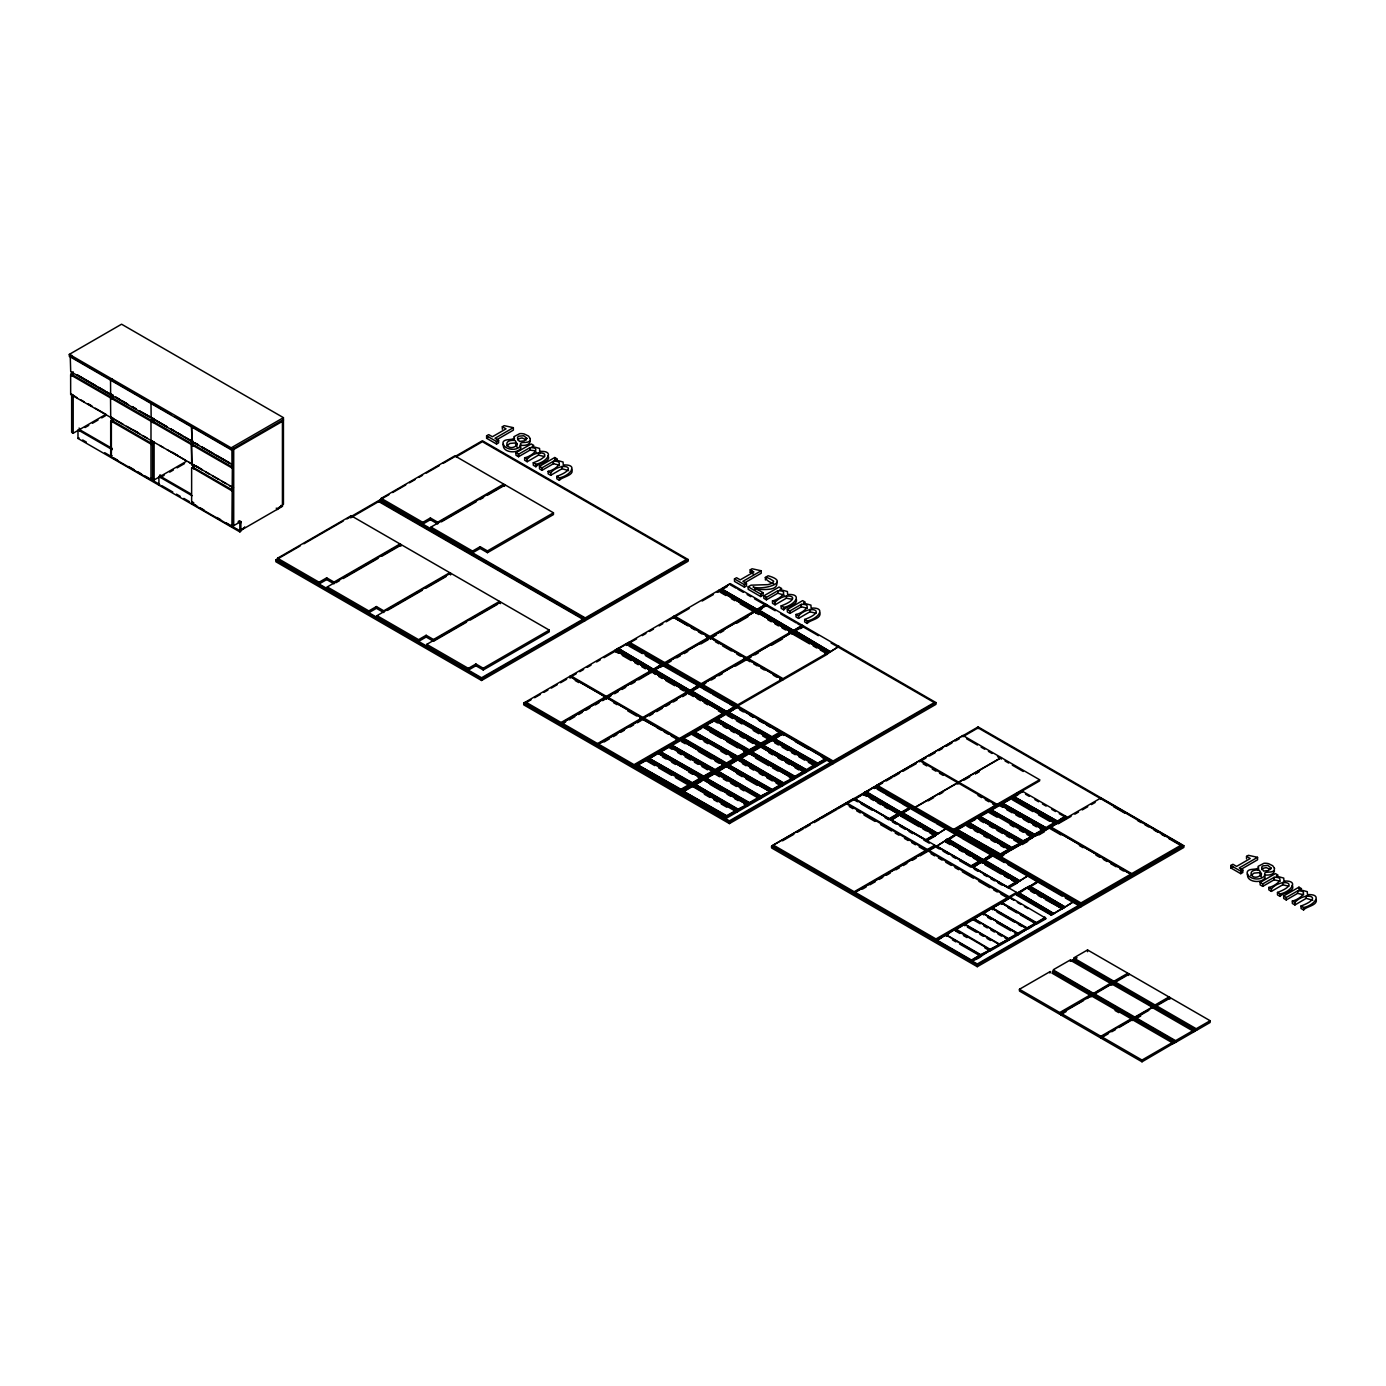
<?xml version="1.0" encoding="UTF-8"?>
<svg xmlns="http://www.w3.org/2000/svg" width="1386" height="1386" viewBox="0 0 1386 1386"><rect width="100%" height="100%" fill="white"/><g stroke="black" fill="none" stroke-linecap="round" stroke-linejoin="round"><path stroke-width="1.5" d="M517.203 447.401L515.107 442.966L509.875 443.451L506.618 445.894M1261.399 877.043L1259.302 872.626L1254.07 873.111L1250.813 875.554M569.837 677.425L569.819 676.264L571.153 677.026L569.975 677.667M604.14 696.119L603.568 697.106L604.157 696.084L571.153 677.026M565.609 722.019L561.902 724.15L561.902 722.99L606.323 697.331L641.995 717.913L641.995 719.091L597.557 744.732L597.557 743.572L641.995 717.913M651.68 670.755L616.527 651.039L615.367 651.645L615.107 650.121L616.389 651.143L616.025 649.584L651.68 670.755L652.789 670.131L617.116 648.943L652.789 670.131M639.795 717.757L640.661 717.151L639.882 718M678.499 740.159L678.499 738.998L642.844 719.386L679.348 739.674M650.762 670.703L606.323 696.361L570.668 675.762L570.668 676.94L606.323 697.522L650.762 671.881L650.762 670.703L616.441 650.883L615.193 651.455M651.611 672.297L651.611 671.188L607.172 696.846L607.172 698.007L642.827 718.606L687.265 692.948L687.265 691.787L685.342 692.03L685.931 691.008L652.945 671.967L651.801 672.678M652.945 672.054L653.62 670.027L689.292 691.198L653.62 670.027M676.351 738.998L677.165 738.236L676.316 738.721M690.124 691.094L725.796 712.283L690.124 691.094L689.033 691.735L689.535 693.191L688.322 693.745L688.114 692.272L643.676 717.913L642.879 719.663M688.149 693.537L689.448 693.035L688.201 693.606M706.999 636.798L707.848 636.209L673.544 617.376L687.785 625.796M707.83 636.313L709.182 638.149L664.76 663.79L664.76 662.629L709.182 636.971M743.762 658.298L744.836 657.553L710.03 637.456L665.592 663.114L665.592 664.275L671.153 661.07M718.884 591.597L720.131 591.025L753.603 610.342L752.529 611.087L753.118 610.065M689.448 693.035L722.435 712.092L722.019 713.114L722.92 712.369L722.054 713.062M705.803 683.229L702.096 685.36L702.096 684.199L746.534 658.541C749.653 659.753 745.079 660.897 746.534 657.57L790.956 631.912L790.956 633.09L746.534 658.731L710.862 638.149L710.862 636.971L755.301 611.33L756.583 612.352L757.328 610.152L792.983 631.323L757.328 610.152M758.87 614.552L755.509 612.803L755.301 611.33M780.023 678.845L780.855 678.36L747.868 659.303M782.189 679.123L737.768 704.781L737.768 705.942L782.189 680.301L780.855 678.36M788.79 631.635L789.622 631.15L756.635 612.092L755.439 612.751L756.15 612.023M790.956 631.912L789.622 631.15M791.804 633.489L791.804 632.397L747.383 658.055L747.383 659.216L783.038 679.816L827.459 654.157L827.459 652.997L825.363 653.066L826.125 652.217L793.139 633.177L792.082 633.922L792.671 632.9M825.415 653.135L826.628 652.581M530.284 441.129C529.816 445.512 523.7 445.772 520.322 445.235M1274.479 870.789C1274.011 875.172 1267.895 875.432 1264.517 874.895L1265.106 877.667C1261.693 884.077 1245.668 882.137 1247.695 873.96M513.825 440.298L514.535 438.201M1258.02 869.958L1258.731 867.861M71.5 371.794L70.703 374.93L232.657 468.364L233.073 464.206L231.93 465.263M70.669 394.352L70.634 374.67M111.573 398.042L110.533 398.163L110.724 418.191L111.244 417.429M110.915 395.01L72.488 372.661M110.533 379.435L110.637 395.27L111.434 394.317M232.363 464.83L151.594 418.191M152.408 421.101L152.252 417.758M150.987 444.473L152.2 444.022L152.252 441.302M191.996 464.778L191.459 444.889L192.585 444.975M191.459 426.178L192.065 441.562M192.897 464.76L192.845 467.48L191.632 467.931L191.632 503.361L231.93 526.628L240.869 521.569L240.869 531.306L239.847 531.895L77.98 438.444L77.98 429.868L112.231 449.653M231.93 491.198C233.974 491.839 233.42 485.204 231.947 488.184M1094.195 993.745L1053.499 970.096M1148.803 1010.377L1134.51 1018.623L1094.212 995.356L1094.628 993.364L1111.901 983.471L1111.329 984.701M1195.286 1031.045L1154.988 1007.483L1195.286 1031.045L1175.657 1042.376L1135.359 1019.108L1135.775 1017.116L1153.031 1007.224L1152.476 1008.315M1135.359 1018.831L1175.657 1042.081L1176.073 1040.384L1193.19 1030.508L1192.982 1032.016L1195.286 1030.751M70.703 371.327L70.236 356.185L71.743 355.301M110.915 417.896L111.538 417.117M152.235 420.998L151.195 421.223L152.304 421.379M191.788 444.733L192.706 444.369M192.845 444.594L193.139 441.545M1094.455 993.589L1093.363 994.576L1053.065 971.309L1093.363 994.871L1113.01 983.246L1072.712 959.978L1070.598 961.191M1135.584 1017.341L1134.51 1018.329L1094.212 995.061M644.178 719.334L642.827 718.416L598.405 744.057L598.405 745.235M689.431 693.26L724.185 713.201L735.238 706.236L724.185 713.201M747.383 659.043L746.552 659.719L750.103 661.763M864.102 794.923L863.547 793.468L854.608 799.202L890.28 819.802L898.7 814.933L898.197 814.05L889.76 818.918L854.608 798.631M863.946 794.871L864.985 792.047L900.64 813.218L864.985 792.047M898.197 814.05L863.876 793.797M900.45 815.938L900.051 814.535L891.111 820.287L926.784 840.869L935.203 836.001L934.701 835.134L926.281 840.003L891.111 819.698M900.692 816.007L900.398 814.916L934.701 835.134M945.806 842.116L945.321 840.678L936.382 846.413L972.054 867.012L980.474 862.144L979.971 861.26L971.551 866.129L936.382 845.841M945.65 841.978L955.023 835.671M946.066 935.186L946.395 936.33M979.971 861.26L945.65 841.007M955.335 929.781L955.664 930.976M982.172 861.971L1016.475 882.345L1008.055 887.213L973.405 867.203L981.825 861.745L982.189 863.114M964.639 924.375L964.951 925.623M979.573 955.543L979.555 954.4L979.625 955.578M1010.671 897.383L1001.731 903.118L1037.386 923.717L1045.824 918.849L1045.321 917.965L1036.884 922.833L1001.731 902.546L1010.671 897.383L1011.485 898.838M988.894 949.254L989.136 950.294M1010.983 897.712L1045.321 917.965M998.111 943.849L998.093 944.784M1016.631 933.038L1017.497 934.025L1009.06 938.894L973.908 918.606L982.847 913.443L1018.849 934.424L1027.269 928.966L1018.329 933.54L983.176 913.253L1016.666 932.969L1016.631 934.077M1001.749 902.944L992.445 907.899L1027.615 928.187L1036.537 923.613L1028.117 929.07L992.445 908.471L1026.766 928.672M1036.035 923.319L1001.801 903.17M503.499 444.3C501.472 452.477 517.498 454.417 520.911 448.007L520.235 445.27M1093.606 993.346L1110.896 983.003L1110.688 984.51L1113.01 983.246M615.54 651.645L618.658 653.343M191.944 441.961L191.632 426.264M1053.065 971.309L1053.499 969.611L1070.754 959.718L1070.235 961.156M1053.499 971.066L1093.9 994.264M1070.494 960.307L1110.792 983.558M1073.977 959.251L1073.977 957.778L1087.542 949.947L1127.857 973.215L1127.857 974.964L1113.859 983.055L1073.561 959.493L1114.275 982.518L1114.275 981.045L1127.857 973.215M1090.314 995.391L1051.957 973.111M1091.146 995.876L1060.567 1013.027L1060.567 1014.777L1100.865 1038.045L1108.159 1033.835M1115.124 983.003L1115.124 981.531L1128.689 973.7L1168.987 996.967L1168.987 998.717L1154.988 1006.808L1114.69 983.246L1155.422 1006.271L1155.422 1004.798L1168.987 996.967M1131.617 1019.022L1091.267 995.806L1091.042 996.829L1093.363 995.564L1133.661 1018.831L1119.091 1027.528M1132.293 1019.628L1172.591 1042.896M1134.926 1018.086L1094.628 994.819M1135.775 1018.571L1176.073 1041.839M1151.939 1007.31L1134.753 1017.099M1152.771 1007.813L1193.069 1031.063M1156.253 1006.756L1156.253 1005.283L1169.836 997.452L1210.134 1020.72L1210.134 1022.47L1196.135 1030.56L1155.837 1006.998L1196.551 1030.023L1196.551 1028.551L1210.134 1020.72M547.938 455.665C551.819 461.659 537.959 463.478 535.862 466.735L533.298 465.246L533.298 462.768C557.83 453.603 536.919 447.886 527.2 459.251L524.636 457.761L524.636 460.239L527.2 461.729L538.513 455.128L544.681 456.6M571.465 469.248C575.346 475.242 561.486 477.061 559.39 480.301L556.825 478.828L556.825 476.351C581.34 467.186 560.446 461.469 550.727 472.834L548.146 471.344L548.146 473.821L550.727 475.294L562.023 468.711L568.606 470.634M796.43 599.393C797.712 605.491 786.451 606.184 783.731 609.823L781.167 608.35L781.167 605.873C805.682 596.708 784.788 590.99 775.069 602.356L772.487 600.866L772.487 603.343L775.069 604.816L786.364 598.232L791.839 599.202M819.94 612.958C821.24 619.074 809.978 619.767 807.258 623.405L804.677 621.916L804.677 619.455C829.209 610.273 808.298 604.573 798.579 615.921L796.014 614.448L796.014 616.926L798.579 618.399L809.892 611.815L816.059 613.27M1292.15 885.325C1296.014 891.319 1282.154 893.138 1280.075 896.378L1277.494 894.906L1277.494 892.428C1302.026 883.263 1281.114 877.546 1271.395 888.911L1268.831 887.421L1268.831 889.899L1271.395 891.389L1282.708 884.788L1288.876 886.243M1316.284 899.531C1317.566 905.63 1306.322 906.323 1303.585 909.961L1301.021 908.488L1301.021 906.011C1325.536 896.829 1304.642 891.129 1294.922 902.494L1292.341 901.004L1292.341 903.481L1294.922 904.954L1306.218 898.371L1312.802 900.294M283.437 419.594L231.167 449.774L69.3 356.323L69.3 354.383L121.57 324.203L283.437 417.654L283.437 504.296L282.432 504.885M71.743 394.334L76.992 397.661M110.689 379.539L112.214 378.673M71.656 394.248L71.656 432.345L73.181 433.229L105.423 414.622M85.048 427.546L88.756 425.398M92.464 423.267L98.008 420.062M101.715 417.914L105.423 415.783M111.954 418.035L112.214 422.106M77.98 438.444L79.002 437.855M152.685 418.191L139.432 411.036M152.425 418.52L152.685 422.505M152.252 443.745L111.954 420.478L110.689 421.205L110.689 456.635L112.214 455.769M192.897 441.891L193.139 445.876M110.689 456.635L150.987 479.902L152.512 479.036M159.927 484.58L158.922 485.169L158.922 476.593L159.927 476.004M151.074 478.205L154.106 479.954L186.348 461.347M164.137 475.329L160.429 477.477L160.429 476.299L191.355 494.161M169.698 472.124L173.389 469.993M177.096 467.862L184.494 463.582M69.3 354.383L231.167 447.834L283.437 417.654M174.982 416.649L231.93 449.532L233.437 448.666L233.437 525.762L232.016 524.93M283.437 420.772L233.524 449.584L232.016 448.7M191.632 503.361L193.139 502.494M233.437 487.699L70.651 394.49L71.362 393.728M240.869 522.747L239.847 523.319L239.847 531.895M277.079 508.593L281.704 505.925L277.079 509.58L276.264 508.142M240.869 530.336L282.432 506.34L282.432 421.344M240.142 530.89L244.785 527.234L240.142 530.89L236.192 528.603M496.846 439.674L513.357 430.145L513.357 427.668L495.01 438.271L498.613 440.35L498.613 442.827L496.552 444.022L486.607 438.288L486.607 435.81L488.686 434.615L492.394 436.746L506.029 428.863L502.338 426.732L502.338 429.21M502.338 426.732L504.209 425.658L513.357 427.668M582.726 619.351L481.566 677.771L277.529 559.979L277.529 558.229L351.143 515.731L400.034 543.953L400.034 545.72L381.704 556.306M456.167 456.843L482.397 441.701L686.416 559.494L585.256 617.896L381.237 500.103L381.237 498.354L454.833 455.855L503.724 484.095L503.724 485.845L487.231 495.374M346.916 518.953L378.707 500.589L584.407 619.351L584.407 621.101L481.566 680.491L275.849 561.728L275.849 559.979L300.156 545.945M303.898 543.78L343.174 521.101M379.539 501.853L379.539 500.103L388.894 494.715M392.636 492.55L405.734 484.996M409.476 482.83L415.072 479.591M418.815 477.425L422.557 475.277M426.299 473.111L439.397 465.557M443.122 463.392L482.397 440.731L688.114 559.494L688.114 561.243L585.256 620.616L378.707 501.559L350.606 517.792M486.607 438.288L488.686 437.092M486.607 435.81L496.552 441.545L498.613 440.35M536.538 452.494L534.32 450.693L529.937 450.138L518.537 456.722L515.956 455.232L515.956 452.754L531.236 443.936L533.801 445.426L532.103 446.413L539.535 448.423L539.76 451.42C555.89 450.433 546.482 462.3 535.862 464.258L533.298 462.768M515.956 452.754L518.537 454.244L529.937 447.661C543.017 447.124 531.029 456.739 524.636 457.761M277.529 558.229L319.092 582.224L326.68 577.841L334.026 582.068L400.034 543.953M381.237 498.354L422.799 522.349L430.388 517.966L437.716 522.21L503.724 484.095M334.026 582.068L334.026 583.818L326.68 579.591L319.092 583.974L319.092 582.224M437.716 522.21L437.716 523.96L430.388 519.715L422.799 524.099L422.799 522.349M327.269 588.686L327.269 586.936L400.883 544.455L449.774 572.678L449.774 574.428M430.977 527.078L504.573 484.58L553.464 512.803L553.464 514.57L487.456 552.668L480.128 548.44L472.539 552.823L472.539 551.074L430.977 527.078L430.977 528.828M335.862 582.761L339.518 580.647M343.191 578.534L378.031 558.419M441.389 521.846L476.23 501.732M479.885 499.601L483.558 497.487M559.546 465.159L553.447 463.704L542.047 470.304L539.483 468.815L539.483 466.337L554.746 457.519L557.328 459.009L555.63 459.979L563.062 462.006L563.288 465.003C579.417 464.015 570.01 475.883 559.39 477.841L556.825 476.351M539.483 466.337L542.047 467.827L553.447 461.243C566.545 460.689 554.556 470.322 548.146 471.344M327.269 586.936L368.832 610.931L376.42 606.548L383.766 610.793L449.774 572.678M472.539 551.074L480.128 546.69L487.456 550.918L553.464 512.803M383.766 610.793L383.766 612.543L376.42 608.315L368.832 612.681L368.832 610.931M377.009 617.411L377.009 615.661L450.623 573.163L499.514 601.403L499.514 603.153M387.422 610.429L422.262 590.315M425.935 588.201L446.101 576.541M377.009 615.661L418.589 639.656L426.16 635.273L433.506 639.5L499.514 601.403M466.51 622.21L433.506 641.268L426.16 637.023L418.589 641.406L418.589 639.656M426.767 644.369L500.363 601.888L549.254 630.11L549.254 631.86L483.246 669.975L475.9 665.748L468.329 670.131L468.329 668.364L426.767 644.369L426.767 646.136M470.183 620.079L497.678 604.209M468.329 668.364L475.9 663.998L483.246 668.225L549.254 630.11M275.849 559.979L481.566 678.742L584.407 619.351M379.539 500.103L585.256 618.866L688.114 559.494M744.715 582.778L761.226 573.25L761.226 570.772L742.879 581.375L746.482 583.454L746.482 585.931L744.403 587.127L734.476 581.392L734.476 578.915L736.555 577.719L740.245 579.85L753.897 571.968L750.207 569.837L750.207 572.314L753.897 574.445M750.207 569.837L752.061 568.762L761.226 570.772M757.466 719.265L832.276 762.456L832.276 764.206L729.417 823.596L523.717 704.833L523.717 703.083L626.559 643.502L753.724 717.116M627.408 644.958L627.408 643.208L730.266 583.627L935.966 702.581L935.966 704.348L833.107 763.721L823.093 758.142M750.207 572.314L752.061 571.24M616.025 650.173L617.116 649.532M619.819 647.972L626.559 644.092L627.078 644.958M721.829 589.085L757.484 609.667L721.829 589.085L730.266 583.627M527.252 702.009L531.011 699.826M534.649 697.73L540.384 694.421M543.901 692.394L547.886 690.089M551.316 688.114L557.241 684.684M560.568 682.761L566.614 679.279M569.871 677.511L576.23 673.735M579.729 671.708L583.627 669.455M587.214 667.376L591.025 665.176M596.586 661.971L600.329 659.805M603.984 657.692L619.074 648.995M664.76 662.629L629.088 642.047L629.088 643.208L636.59 638.877M642.203 635.637L645.963 633.471M649.462 631.444L653.447 629.14M659.078 625.9L662.82 623.735M666.112 621.829L689.171 608.523M702.13 601.039L713.392 594.542M717.151 592.376L727.39 586.451M570.096 677.771L571.171 677.113M673.804 617.913L674.861 617.307L674.358 615.904L710.03 636.486L754.452 610.845L754.452 612.006L710.03 637.664M719.074 591.77L720.148 591.112L718.797 590.245L718.797 591.424M734.476 578.915L744.403 584.649L746.482 583.454M765.245 577.442L768.139 575.779C792.203 582.518 762.196 590.557 753.066 586.954L763.062 592.723L763.062 595.2L760.723 596.552L748.163 589.293L748.163 586.815L751.021 585.169L768.104 584.632L772.141 583.298L773.7 581.236C762.802 573.406 763.547 580.266 773.7 583.714M748.163 586.815L760.723 594.074L763.062 592.723M784.285 595.148L777.789 593.225L766.389 599.826L763.825 598.336L763.825 595.859L779.088 587.04L781.669 588.53L779.971 589.5L787.404 591.527L787.629 594.525C803.759 593.537 794.351 605.405 783.731 607.363L781.167 605.873M763.825 595.859L766.389 597.349L777.789 590.765C790.886 590.211 778.897 599.843 772.487 600.866M649.428 669.94L648.839 670.963L649.895 670.218M707.137 637.127L708.333 636.486M603.568 697.106L604.642 696.5M648.839 670.963L649.913 670.374M707.258 637.231L708.333 636.642M752.529 611.087L753.603 610.498M561.053 722.504L605.491 696.846L605.491 698.007L561.053 723.665L561.053 722.504L525.398 701.905L525.398 703.083L729.417 820.858L830.578 762.456M651.68 670.166L653.291 669.247M653.794 668.953L662.231 664.085L653.794 669.542L618.139 648.371L653.794 669.542M754.885 610.602L765.921 604.227L754.885 611.174L720.235 591.181L719.715 589.708L755.387 610.308L754.885 611.174M654.642 669.438L690.297 690.609L654.642 670.027L663.062 664.57L663.582 666.042M758.333 609.58L794.005 630.751L758.333 610.152L766.77 604.712L767.272 606.167M652.529 671.24L653.62 670.616M654.642 670.027L663.062 665.159M756.219 611.382L757.328 610.741M758.333 610.152L766.77 605.284M607.189 697.834L606.6 698.856L606.323 696.361M710.879 637.958L710.308 638.981L710.03 636.486M569.299 719.871L574.861 716.666M578.568 714.535L582.259 712.387M585.966 710.256L589.674 708.125M595.218 704.92L598.925 702.771M602.633 700.64L610.88 695.876M614.587 693.745L618.277 691.597M621.985 689.466L625.692 687.335M631.236 684.112L634.944 681.981M638.651 679.85L652.442 671.725L687.681 692.116L698.735 685.169L687.681 692.116M653.031 671.534L655.145 670.322M660.204 667.394L663.582 665.453M676.697 657.865L680.405 655.734M684.112 653.603L687.82 651.455M700.779 643.97L708.177 639.708M710.879 638.149L710.117 638.807L711.365 638.236M712.716 637.075L716.423 634.944M720.131 632.796L723.821 630.665M736.78 623.18L747.903 616.77M756.739 611.659L762.213 608.506M606.479 698.752L607.657 698.111M807.397 608.263L801.316 606.808L789.916 613.392L787.335 611.919L787.335 609.442L802.615 600.623L805.179 602.113L803.482 603.083L810.914 605.11L811.139 608.107C827.269 607.12 817.861 618.988 807.258 620.928L804.677 619.455M787.335 609.442L789.916 610.931L801.316 604.348C814.396 603.794 802.407 613.409 796.014 614.448M640.003 718.139L641.129 717.428M788.98 632.12L790.107 631.427M607.172 696.846L642.827 717.428L687.265 691.787M701.264 683.696L745.685 658.055L745.685 659.216L701.264 684.875L701.264 683.696L665.592 663.114M794.005 630.162L802.425 625.294L791.389 632.259L793.485 630.457M691.146 690.523L726.801 711.694L691.146 691.094L699.566 685.654L700.086 686.52M827.892 653.326L838.928 646.378L827.892 653.326L793.242 633.333L792.74 631.86L793.831 631.236L829.486 651.818L793.831 631.236M794.836 630.647L830.509 651.818L794.836 630.647L803.274 625.779L803.776 627.234L818.364 635.672M689.033 692.324L690.124 691.683M691.146 691.094L699.566 686.243M792.74 632.449L793.831 631.825M794.836 631.236L803.274 626.368M603.967 742.03L609.511 738.807M613.218 736.676L616.926 734.545M620.616 732.397L624.324 730.266M629.885 727.061L633.575 724.913M637.283 722.782L640.99 720.651M649.237 715.886L652.927 713.738M656.635 711.607L662.196 708.402M665.886 706.271L669.594 704.123M673.301 701.992L677.009 699.843M682.553 696.638L686.261 694.507M689.535 692.619L698.388 687.508M711.365 680.006L715.055 677.875M718.762 675.744L722.47 673.596M735.429 666.129L751.073 657.085M754.781 654.954L758.489 652.806M771.448 645.322L782.553 638.911M809.632 643.866L791.804 633.575L792.653 633.09M793.242 632.744L795.339 631.531M800.398 628.603L803.776 626.663M642.931 719.75L644.178 719.178M746.673 659.961L747.868 659.459M780.838 678.464L780.041 679.123L781.34 678.638M825.311 652.979L826.558 652.754M676.385 739.067L677.633 738.495M676.645 739.275L677.633 738.721M780.335 679.4L781.323 678.845M598.405 744.057L634.06 764.656L678.499 738.998M643.676 717.913L679.348 738.513L723.769 712.854L723.769 714.033L718.416 710.931M747.383 658.055L783.038 678.638L827.459 652.997M726.125 713.634L725.121 713.062L634.06 765.817L634.06 764.656M806.895 770.01C806.86 772.903 826.402 756.981 806.392 769.715L763.478 745.512L771.915 740.644L771.396 739.777L725.969 713.738L725.969 712.56L727.563 712.802L727.061 711.936M737.005 706.773C721.534 717.723 729.452 707.986 737.005 707.362M635.412 765.418L646.465 759.632L634.909 766.302C634.823 763.461 635.62 767.792 637.023 765.678L679.937 790.453L637.023 765.678M683.8 791.51L726.714 816.285L735.654 811.711L735.152 810.845L726.714 815.713L683.8 791.51L692.238 786.642L691.735 785.775L646.292 759.736L646.292 758.558L657.328 753.36M657.848 753.655L657.674 751.992L669.23 746.5L647.297 759.736L646.794 758.852M693.173 784.355L692.584 785.862L715.003 772.92L669.057 746.586L669.057 745.425L680.613 739.916L724.531 765.28L724.531 766.441L713.998 772.539M671.17 744.784L680.613 739.916M726.472 764.743C725.467 763.807 731.635 761.763 735.914 758.714L735.914 759.875L725.363 765.956L680.439 740.02L680.439 738.859L691.978 733.35M682.536 738.218C690.817 731.843 697.799 731.704 683.558 738.218L726.472 762.993L734.892 758.125L735.412 759.008L726.472 763.582L683.558 738.807M691.978 733.939L691.822 732.276L702.858 727.078M703.707 726.004C715.037 719.195 721.76 717.116 706.323 725.069L749.237 749.843L757.657 744.992L758.679 746.742L748.128 752.823L703.204 726.87C703.1 724.046 703.897 728.378 705.301 726.247L748.215 751.021L705.301 726.247M714.743 720.789L714.587 719.143L717.186 718.797L737.508 707.068L780.422 732.432M716.683 718.502L725.623 713.34M725.969 712.56L728.066 711.936M669.559 746.292L671.17 745.373L714.067 770.737L669.559 745.72M680.942 739.726L682.536 738.807L725.45 764.154L680.942 739.136M692.324 732.57L714.743 720.218L757.657 744.992M715.089 720.01L716.683 719.091L759.597 744.455L715.089 719.438M638.028 765.089L680.942 789.864L689.881 785.29L689.379 784.407L680.942 789.275L638.028 765.089L646.465 760.221M691.233 785.671L701.766 779.59L701.766 778.43L700.762 777.841L692.324 782.709L649.41 758.523L656.15 754.625M658.177 752.286L702.685 777.303L659.788 752.529M660.793 751.94L703.707 776.714L712.647 772.141L712.127 771.274L703.707 776.143L660.793 751.94L669.23 747.071M723.509 764.691L715.089 769.559L672.175 745.373L680.613 740.505M692.324 733.159L693.918 732.813L736.832 757.588L693.918 732.813M738.513 758.385L747.297 753.308L747.297 752.148L746.274 751.558L737.854 756.427L694.94 732.224L701.68 728.343M714.587 720.304L759.511 746.257L770.062 740.159L770.062 738.998C743.606 754.59 787.005 728.689 760.619 743.277L717.705 719.091L726.125 714.223M726.472 712.854L770.98 737.872L728.066 713.097M780.422 731.843L771.985 736.711L729.088 712.525L737.508 707.068M635.914 766.302L678.828 790.488L679.937 789.864M647.297 759.147L691.319 783.87L648.405 758.523L691.319 783.298M658.679 753.17L701.593 777.355L702.685 776.714M670.062 746.586L712.976 770.789L714.067 770.148M681.444 740.02L724.358 764.206L725.45 763.582M692.827 733.454L735.741 757.64L736.832 756.999M704.209 726.87L747.123 751.073L748.215 750.432M715.592 720.304L758.506 744.49L759.597 743.866M726.974 713.738L769.888 737.924L770.98 737.3M678.828 790.488L680.942 791.025L680.439 790.159M690.211 783.922L692.324 784.459L691.822 783.575M649.41 758.523L692.324 783.298L701.264 778.135M701.593 777.355L703.707 777.892L703.204 777.009M712.976 770.789L715.089 771.309L714.587 770.443M672.175 745.373L715.089 770.148L724.029 764.985M724.358 764.206L724.861 765.089L725.969 763.877M735.741 757.64L737.854 758.177L737.335 757.293M694.94 732.224L737.854 756.999L746.777 751.853M747.123 751.073L749.237 751.61L748.717 750.727M706.323 725.658L749.237 750.432L758.159 745.27M758.506 744.49L760.619 745.027L760.1 744.161M769.888 737.924L771.985 738.461L771.482 737.577M729.088 712.525L771.985 737.3L781.427 732.432L781.427 733.592L770.893 739.674M678.828 791.077L680.942 790.453M680.942 791.025L681.444 789.57L690.384 784.996L690.384 786.157L679.85 792.255L679.348 791.371M690.211 784.511L692.324 783.87M693.329 783.298L701.766 778.43M701.593 777.944L703.707 777.303M703.707 777.892L704.209 776.42L713.149 771.846L713.149 773.024L702.615 779.105L657.674 753.17M712.976 771.361L715.089 770.737M716.094 770.148L724.531 765.28M724.861 764.5L726.472 764.154M735.741 758.229L737.854 757.588M738.859 756.999L747.297 752.148M747.123 751.645L749.237 751.021M749.237 751.61L749.739 750.138L758.679 745.564M758.506 745.079L760.619 744.455M769.888 738.513L771.985 737.872M771.985 738.461L772.504 737.005L781.427 732.432M692.324 784.459L693.329 783.87M715.089 771.309L716.094 770.737M737.854 758.177L738.859 757.588M760.619 745.027L761.624 744.455M747.037 804.556L738.097 809.129L695.183 784.355L738.097 809.719L747.539 804.85L747.539 806.028L737.005 812.109L692.064 786.157L680.682 792.74L680.682 791.562L682.293 791.804L681.791 790.938M691.735 785.775L682.796 790.938L691.233 785.481M703.118 779.209C687.647 790.159 695.547 780.405 703.118 779.781M749.48 804.313C748.492 803.378 754.66 801.333 758.922 798.284L758.922 799.445L748.388 805.526L703.447 779.59L703.447 778.43L705.058 778.672L704.556 777.789M714.5 772.626L705.561 777.789L713.998 772.331M769.802 791.423L760.862 795.997L717.948 771.222L760.862 796.586L770.304 791.718L770.304 792.879L759.771 798.96L714.83 773.024L714.83 771.846L716.441 772.089L715.921 771.222M769.299 791.129L726.385 766.354C697.054 782.085 745.321 754.677 717.948 771.811M726.385 766.943L727.303 764.656M729.331 765.228L772.245 790.003L781.184 785.429L780.682 784.563L772.245 789.431L729.331 765.228L737.768 759.788L728.326 764.656L736.746 759.199M792.567 778.274L783.627 782.847L740.713 758.073L783.627 783.436L793.069 778.568L793.069 779.729L782.536 785.827L737.595 759.875L737.595 758.714L739.206 758.956L738.686 758.073M748.648 752.91C733.159 763.877 741.077 754.123 748.648 753.499M749.15 753.793L750.069 751.507M760.013 746.344C741.995 758.904 756.427 745.131 760.533 746.638L804.452 772.002L804.452 773.163L793.918 779.244L748.977 753.308M806.895 770.581L815.834 765.418L815.834 766.597L805.301 772.678L760.36 746.742L760.36 745.564L761.953 745.807L761.451 744.94M771.396 739.777L762.473 744.94L770.893 739.483M771.915 740.644L772.834 738.357M782.778 733.211C767.307 744.161 775.224 734.407 782.778 733.783M680.682 791.562L682.796 790.938M692.584 785.29L694.178 784.355M703.447 778.43L705.561 777.789M714.83 771.846L716.943 771.222M716.943 770.633L725.883 766.06M726.212 765.28L728.326 764.656M728.326 764.067L737.265 759.493L737.768 760.36M737.595 758.714L739.708 758.073M748.977 752.148L751.091 751.507M760.36 745.564L762.473 744.94M771.742 738.998L773.856 738.357M715.332 772.141L716.943 771.811L759.857 797.158L716.943 771.811M726.714 766.163L728.326 765.228L771.24 790.592L726.714 765.574M738.097 759.008L783.298 733.489L826.195 758.852M681.202 791.856L725.71 816.874L682.796 792.099M692.584 785.862L694.178 785.533L737.092 810.308L694.178 785.533M695.183 784.944L701.94 781.046M703.949 778.707L748.475 803.741L705.561 778.967M706.565 778.378L749.48 803.152L758.419 798.579L757.917 797.695L749.48 802.563L706.565 778.378L715.003 773.509M738.097 759.58L739.708 759.251L782.622 784.026L739.708 759.251M740.713 758.662L747.452 754.764M749.48 752.425L794.005 777.442L751.091 752.667M803.447 771.413L795.01 776.281L752.096 752.096L760.533 747.227M772.245 739.292L792.497 750.311M826.195 758.281L817.775 763.132L774.861 738.946L783.298 733.489M681.704 792.74L724.618 816.926L725.71 816.285M693.087 786.157L736.001 810.36L737.092 809.719M704.469 779.59L747.383 803.776L748.475 803.152M715.332 772.73L758.748 797.21L759.857 796.586M727.234 766.441L770.131 790.644L771.24 790.003M738.599 759.875L781.513 784.078L782.622 783.436M749.982 753.308L792.896 777.494L794.005 776.87M760.862 745.859L805.37 770.876M772.747 740.159L816.752 764.31L796.24 752.459M724.618 816.926L726.714 817.463L726.212 816.579M736.001 810.36L738.097 810.897L737.595 810.013M747.383 803.776L748.977 803.447M758.748 797.21L760.862 797.747L760.36 796.863M770.131 790.644L772.245 791.181L771.742 790.297M781.513 784.078L783.627 784.597L783.125 783.731M792.896 777.494L795.01 778.031L794.507 777.165M752.096 752.096L795.01 776.87L803.949 771.707M804.278 770.928L806.392 771.465L805.89 770.581M815.661 764.362L817.775 764.899L817.272 764.015M774.861 738.946L817.775 763.721L826.714 758.558L827.217 760.03L816.683 766.111L771.742 740.159M724.618 817.515L726.714 816.874M726.714 817.463L727.234 816.007L736.157 811.416L736.157 812.594L725.623 818.676L725.121 817.792M736.001 810.931L738.097 810.308M738.097 810.897L738.599 809.424L747.539 804.85M747.383 804.365L749.48 803.741M758.748 797.799L760.862 797.158M760.862 797.747L761.364 796.292L770.304 791.718M770.651 790.938L772.245 790.592M772.245 791.181L772.747 789.708L781.687 785.134L781.687 786.312L771.153 792.394L726.212 766.441M781.513 784.649L783.627 784.026M783.627 784.597L784.13 783.142L793.069 778.568M792.896 778.083L795.01 777.442M795.01 778.031L795.512 776.576L804.452 772.002M804.278 771.517L806.392 770.876M816.163 764.656L817.775 764.31M817.775 764.899L818.277 763.426L827.217 758.852M806.392 771.465L807.397 770.876M523.717 703.083L729.417 821.846L832.276 762.456M627.408 643.208L833.107 761.971L935.966 702.581M1078.447 905.56L977.286 963.963L773.249 846.17L773.249 845.01L845.599 803.239L1009.147 897.868L1016.562 893.589L1016.562 892.411L935.637 845.685L928.204 849.982L928.204 851.143L935.637 846.863L939.31 848.977M846.43 803.932L846.43 802.754L853.845 798.475L934.788 845.2L934.788 846.378L927.373 850.657M865.99 791.475L901.662 812.646L865.99 792.047L874.427 786.607L1080.127 905.56L1080.127 907.31L977.286 966.7L771.569 847.937L771.569 846.17L874.427 786.798M963.131 736.555L978.118 727.893L1182.137 845.685L1080.976 904.105L876.957 786.312L876.957 785.134L919.524 760.567L997.019 805.491L1039.604 780.907L1039.604 779.746L1001.402 757.692L958.835 782.276L997.019 804.33L1039.604 779.746M920.373 761.243L920.373 760.065L962.941 735.498L1001.142 757.536L1001.142 758.714L997.504 756.617M875.276 788.062L875.276 786.312L978.118 726.922L1183.835 845.685L1183.835 847.435L1080.976 906.825L1065.349 897.989M863.894 793.277L864.985 792.636M865.99 792.047L874.427 787.179L874.93 788.062M782.536 840.817L793.866 834.285M797.366 832.258L803.239 828.863M804.781 827.979L810.36 824.757M814.067 822.626L820.096 819.143M821.482 818.329L836.953 809.407M838.166 808.696L868.797 791.008M876.957 786.312L882.57 783.055M886.208 780.959L891.943 777.65M893.606 776.697L899.427 773.336M902.875 771.344L908.8 767.913M910.273 767.064L916.302 763.599M920.044 761.434L925.917 758.038M929.417 756.028L935.186 752.685M938.772 750.606L942.584 748.423M946.274 746.292L951.887 743.035M955.543 740.938L959.389 738.721M889.76 818.329L898.197 813.461M901.662 812.057C928.308 797.089 885.775 821.863 901.143 812.352M889.76 818.918L898.7 814.344M902.996 813.426L900.398 814.344L901.489 813.132L937.144 834.303L903.811 815.055M902.494 812.543L938.166 833.714L902.494 813.132L910.931 807.674L911.434 808.558M900.398 814.344L901.489 813.132M902.494 813.132L909.251 809.233M891.111 820.287L900.051 814.535M876.957 785.134L915.141 807.189L957.726 782.605L957.726 783.783M920.373 760.065L958.558 782.12L1001.142 757.536M915.418 808.506L915.418 807.345L957.986 782.761L957.986 783.939M928.1 800.883L933.662 797.678M939.206 794.473L942.913 792.324M964.119 780.093L969.663 776.87M975.224 773.665L978.932 771.534M975.484 773.821L979.192 771.69M926.281 839.414L934.701 834.545M935.55 835.221L946.586 828.256L935.55 835.221L900.9 815.228M926.281 840.003L935.203 835.429M953.603 829.4L996.188 804.816L996.188 805.976L953.603 830.56L953.603 829.4L915.418 807.345M954.348 829.833L999.289 855.768L999.289 856.946L1009.822 850.848L1009.822 849.687L965.903 824.323L954.348 830.994L954.348 829.833L955.959 830.075L955.456 829.192M965.401 824.029C947.366 836.59 961.797 822.834 965.903 824.323M1020.702 842.827L1011.763 847.4L968.849 822.626L1011.763 847.989L1021.205 843.121L1021.205 844.282L1010.671 850.363L965.73 824.427L965.73 823.249L967.341 823.492L966.839 822.626M1020.2 842.532L977.286 817.757C955.041 827.84 977.823 819.524 977.113 816.683L978.724 816.926L978.221 816.059M988.166 810.897C959.164 827.147 1011.572 798.838 977.113 816.683M988.495 810.117L1033.436 836.053L1033.436 837.231L988.495 811.278L988.495 810.117L990.106 810.36L989.604 809.476M1042.965 829.382L1000.051 804.608L991.111 809.77L990.609 808.904L999.046 804.036L1000.051 805.197L991.614 810.065L1034.528 834.251L1042.965 829.382L1043.97 829.971L1043.97 831.15L1035.186 836.208M1000.051 805.197L1000.969 802.91M1066.735 816.839C1047.937 831.132 1064.327 813.132 1066.735 818L1056.201 824.081L1011.26 798.145C989.102 807.899 1012.386 799.999 1011.26 796.967L1012.871 797.21L1012.352 796.344M1022.816 791.475C1003.169 803.793 1019.057 789.777 1022.816 791.475L1066.232 816.545M954.867 830.127L956.461 829.192M965.73 823.249L967.844 822.626M967.844 822.037L976.783 817.463M977.632 816.978L979.226 816.059M988.998 810.412L990.609 809.476M990.609 808.904L999.549 804.33M999.878 803.551L1001.991 802.91M1001.991 802.321L1010.931 797.747M1011.26 796.967L1013.374 796.344M1013.374 795.755L1022.314 791.181M966.25 824.133L967.844 823.215L1010.758 848.561L966.25 823.544M988.998 810.983L990.609 810.065L1033.523 835.429L990.609 810.654L989.517 811.278M1000.38 803.828L1001.991 803.499L1044.905 828.845M1011.763 797.262L1013.374 796.915L1056.288 822.279L1013.374 796.915M955.37 830.994L956.461 830.37L999.375 855.145L956.461 830.37M1008.817 849.098L1000.38 853.967L957.466 829.781L965.903 824.913M968.849 823.215L975.605 819.317M977.632 817.567L979.226 817.22L1022.14 841.995L979.226 817.22M1031.582 836.538L1023.145 840.834L980.231 816.631L988.668 811.763M1000.38 804.417L1001.991 804.071L1033.713 822.383M1046.413 827.979C1046.395 830.872 1065.921 814.951 1045.91 827.685L1002.996 803.499L1011.433 798.631M1065.73 816.25L1057.293 821.118L1014.379 796.915L1017.757 794.975M854.192 891.735L926.524 849.982L926.524 851.143L854.192 892.896L854.192 891.735L773.249 845.01M846.43 802.754L927.373 849.479L934.788 845.2M855.041 893.398L855.041 892.22L927.373 850.467M946.17 840.782L946.759 839.258L982.414 860.446L949.081 841.198M947.764 838.686L983.436 859.857L947.764 839.258L956.201 833.818L956.704 835.273M945.668 840.488L946.759 839.258M947.764 839.258L956.201 834.389M862.456 889.102L866.163 886.971M869.871 884.822L875.432 881.617M879.14 879.469L882.847 877.321M886.572 875.19L890.28 873.041M895.841 869.836L899.549 867.688M903.256 865.557L906.964 863.409M912.525 860.204L916.233 858.055M919.957 855.907L927.373 851.628L927.373 849.479M936.382 846.413L945.321 840.678M971.551 865.557L979.971 860.689M980.82 861.364L991.856 854.4L980.82 861.364L946.17 841.354M971.551 866.129L980.474 861.555M984.788 860.637L982.172 861.555L983.263 860.342L1018.918 881.513L985.602 862.265M984.268 859.753L1019.94 880.924L984.268 860.342L992.705 854.885L993.208 856.357M1016.475 882.345L1016.995 883.211L1008.558 888.08L972.903 867.497L981.825 861.745M982.172 861.555L983.263 860.342M984.268 860.342L991.025 856.444M986.468 859.666L991.527 856.739M998.284 855.179L999.375 854.556M966.752 824.427L1009.666 848.613L1010.758 847.989M978.135 817.861L1021.049 842.047L1022.14 841.406M1032.431 835.481L1033.523 834.84M1000.9 804.712L1043.797 828.897L1044.905 828.274M1011.763 797.851L1055.179 822.331L1056.288 821.707M998.284 855.768C999.947 853.447 1000.831 856.773 999.878 854.85M957.466 829.781L1000.38 854.556L1009.32 849.393M1009.666 848.613L1011.763 849.15L1011.26 848.267M1021.049 842.047L1023.145 842.584L1022.643 841.7M980.231 816.631L1023.145 841.406L1032.085 836.832M1032.431 836.053C1034.095 833.731 1034.978 837.057 1034.025 835.134M991.614 810.065L1034.528 834.84L1043.467 829.677M1043.797 828.897L1045.91 829.434L1045.408 828.568M1055.179 822.331L1057.293 822.868L1056.79 821.985M998.786 856.063L1000.38 855.145M1000.38 855.716L1000.9 854.261L1009.822 849.687M1009.666 849.202L1011.763 848.561M1011.763 849.15L1012.265 847.695L1021.205 843.121M1021.551 842.341L1023.145 841.995M1023.145 842.584L1023.648 841.111L1032.587 836.538L1032.587 837.716L1022.054 843.797L977.113 817.861M1032.934 836.347L1034.528 835.429M1034.528 836.001L1035.03 834.545L1043.97 829.971M1043.797 829.486L1045.91 828.845M1046.413 828.568L1055.352 823.405L1055.352 824.566L1044.819 830.647L999.878 804.712M1055.179 822.92L1057.293 822.279M1045.91 829.434L1046.915 828.845M1057.293 822.868L1058.298 822.279M1003.741 855.231L1000.034 857.38L1000.034 856.201L1049.947 827.39L1130.889 874.116L1130.889 875.276M1050.796 826.905L1131.721 873.63L1131.721 874.791L1050.796 828.066L1050.796 826.905L1100.709 798.093L1181.634 844.819L1181.634 845.98L1168.762 838.547M1022.227 844.559L1027.771 841.371M1038.859 834.961L1044.403 831.756M1058.194 823.804L1071.118 816.337M1074.826 814.188L1078.516 812.057M1082.223 809.926L1087.767 806.721M1091.458 804.59L1095.165 802.459M1008.055 886.624L1016.475 881.756M1017.324 882.432L1028.36 875.484L1017.324 882.432L982.674 862.438M1008.055 887.213L1016.995 882.639M935.966 938.946L1008.298 897.192L1008.298 898.353L935.966 940.124L935.966 938.946L855.041 892.22M928.204 849.982L1009.147 896.707L1016.562 892.411M1018.173 892.463L1053.828 913.634L1018.173 892.463L1026.593 887.594L1062.265 908.766L1051.212 915.141L1016.562 895.148L1016.059 893.675L1017.151 893.052L1052.823 913.634L1017.151 893.052M1062.594 908.575L1073.648 901.61L1062.594 908.575L1027.944 888.565L1027.442 887.109L1028.533 886.486L1064.205 907.657L1030.872 888.409M1029.555 885.897L1065.21 907.068L1029.555 886.486L1037.975 881.028L1038.478 881.912M945.754 934.857L936.815 940.609L945.754 934.857L981.738 955.838L990.176 950.38L981.236 954.971L946.084 934.666L955.023 929.504L991.025 950.484L999.445 945.616L998.942 944.75L990.522 949.601L955.872 929.018L955.352 930.803M955.352 929.313L964.292 924.15L1000.294 945.131L1008.731 940.262L1008.211 939.379L999.791 944.247L965.141 924.254L973.059 919.68L980.197 923.786M964.847 925.605L964.639 923.96L973.561 918.797L1009.562 939.777L1018 934.909L1017.497 934.025M983.176 913.253L1001.385 902.736M1016.059 894.265L1017.151 893.641M1018.173 893.052L1026.593 887.594M1027.442 887.698L1028.533 886.486M1029.555 886.486L1037.975 881.617M955.023 929.504C951.905 928.603 944.784 939.154 946.084 934.666M955.872 929.608L962.612 925.709M983.176 913.842L992.116 908.09M1016.562 894.559L1018.675 893.346M1020.356 892.376L1026.593 888.183M1027.944 887.993L1036.797 882.882M1016.562 895.148L1020.079 893.121M971.967 959.736L980.404 954.867L971.967 960.325L936.815 940.02M981.236 954.382L989.673 950.103M990.522 949.029L998.942 944.75M999.791 943.675L1008.211 939.379M1009.06 938.322L1017.497 933.454M1018.329 932.969L1026.766 928.1M1027.615 927.615L1036.035 922.747M1036.884 922.262L1045.321 917.393M1051.212 915.141L1062.265 908.194M972.47 960.602C989.206 950.207 978.325 960.307 971.967 960.325M981.236 954.971L990.176 950.38M990.522 949.601L999.445 945.027M999.791 944.247L1008.731 939.673M1009.06 938.894L1018 934.32M1018.329 933.54L1027.269 928.966M1027.615 928.187L1036.537 923.613M1036.884 922.833L1045.824 918.26M1000.034 856.201L1080.976 902.927L1130.889 874.116M1131.721 873.63L1181.634 844.819M771.569 846.17L977.286 964.933L1080.127 905.56M875.276 786.312L1080.976 905.075L1183.835 845.685M1241.042 869.334L1257.552 859.805L1257.552 857.328L1239.205 867.931L1242.826 870.01L1242.826 872.487L1240.747 873.682L1230.82 867.948L1230.82 865.47L1232.899 864.275L1236.589 866.406L1250.224 858.523L1246.534 856.392L1246.534 858.87M1246.534 856.392L1248.405 855.318L1257.552 857.328M1083.419 1000.623L1059.736 1014.292L1019.438 991.025L1019.438 989.275L1050.224 971.534L1049.912 973.076M1230.82 867.948L1232.899 866.752M1073.561 959.788L1077.061 957.761M1230.82 865.47L1240.747 871.205L1242.826 870.01M1280.214 881.253L1274.132 879.798L1262.733 886.382L1260.151 884.892L1260.151 882.414L1275.432 873.596L1277.996 875.086L1276.298 876.056L1283.731 878.083L1283.956 881.08C1300.085 880.093 1290.678 891.96 1280.075 893.918L1277.494 892.428M1260.151 882.414L1262.733 883.904L1274.132 877.321C1287.213 876.784 1275.224 886.399 1268.831 887.421M1019.438 989.275L1059.736 1012.542L1090.418 994.819C1087.889 999.67 1098.873 990.661 1087.057 998.526M1073.561 959.493L1114.275 982.518M1111.745 984.944L1113.859 983.731L1154.157 1007.293L1113.859 983.731M1060.567 1014.777L1066.042 1011.624M1303.741 894.819L1297.66 893.364L1286.243 899.947L1283.679 898.475L1283.679 895.997L1298.959 887.179L1301.523 888.669L1299.825 889.639L1307.258 891.666L1307.483 894.663C1323.613 893.675 1314.205 905.543 1303.585 907.483L1301.021 906.011M1283.679 895.997L1286.243 897.487L1297.66 890.903C1310.74 890.349 1298.751 899.964 1292.341 901.004M1060.567 1013.027L1100.865 1036.295L1131.565 1018.571L1131.34 1020.096L1133.661 1018.831M1101.714 1036.78L1132.501 1019.039L1132.102 1020.564L1134.51 1019.316L1174.808 1042.584L1142.012 1061.797L1101.714 1038.53L1101.714 1036.78L1142.012 1060.047L1172.695 1042.324L1172.487 1043.849L1174.808 1042.584M1154.157 1006.998L1151.749 1008.246L1152.147 1007.137L1111.745 983.973M1114.69 983.246L1155.422 1006.271M1111.797 1031.738L1115.453 1029.642M1135.359 1019.108L1140.713 1016.025M1155.837 1006.998L1196.551 1030.023M1074.081 958.228L1114.379 981.496M1115.228 981.981L1155.526 1005.248M1094.576 993.883L1134.926 1017.116M1156.374 1005.734L1196.672 1029.001M1135.723 1017.636L1176.021 1040.903M979.157 860.204L979.261 861.434L979.625 860.481M1001.87 903.204L1002.043 904.209L1002.217 903.222M992.861 908.592L992.948 909.545M983.402 913.928L983.488 914.916L983.679 913.928M974.306 920.269L973.89 919.126L982.847 913.443M1025.935 927.615L1026.056 928.845L1026.42 927.892M979.434 861.468L979.348 860.481M1026.229 928.88L1026.142 927.892M754.694 589.448C760.394 588.911 778.707 592.03 776.749 582.241M933.869 834.06L933.991 835.29L934.355 834.337M945.876 841.163L945.98 842.151M992.671 908.575L992.757 909.562M1001.731 902.546L1001.939 904.192M1035.325 922.522L1035.325 923.492M974.046 920.235L973.908 918.606M979.694 954.642L979.867 955.647M232.346 468.018L231.93 526.628M992.515 909.493L992.445 907.899M730.266 584.805L736.243 588.253M737.75 589.119L743.364 592.359M747.106 594.525L750.848 596.69M754.469 598.787L775.19 610.741M780.803 613.981L792.03 620.46M792.809 620.911L796.448 623.007M797.643 623.7L803.256 626.94M831.132 643.035L934.285 702.581L833.107 761.001L629.088 643.208M1113.582 806.687L1124.618 813.062M1137.49 820.495L1141.163 822.626M1144.853 824.739L1148.526 826.87M1154.053 830.058L1157.726 832.172M1161.399 834.303L1165.089 836.416M721.326 589.951L756.479 610.256L720.824 589.674M756.219 610.793L791.891 631.375M792.74 631.86L827.892 652.754M791.389 632.259L756.635 612.092M720.581 592.446L725.935 595.53M731.271 598.631L734.84 600.675M740.193 603.776L754.452 612.006M767.775 619.698L771.344 621.76M774.913 623.821L778.482 625.883M782.05 627.945L785.619 629.989M813.201 645.928L816.77 647.99M820.339 650.034L827.459 654.157M966.579 738.755L977.494 745.062M981.132 747.158L984.77 749.254M988.409 751.368L992.047 753.464M1005.041 760.966L1008.679 763.062M1012.317 765.159L1023.232 771.465M1025.553 794.213L1029.296 796.378M1034.909 799.618L1038.651 801.784M1042.393 803.949L1046.135 806.115M1051.749 809.355L1055.508 811.52M1059.25 813.669L1066.735 818M1014.379 796.915L1057.293 821.118M1012.3 799.705L1032.882 811.607M1038.495 814.847L1049.739 821.326M1060.983 834.926L1049.947 828.551L1049.947 827.39M1079.382 845.547L1083.055 847.678M1095.928 855.11L1099.618 857.224M1103.291 859.355L1106.964 861.486M1110.654 863.599L1116.163 866.787M1119.853 868.918L1123.526 871.032M1002.996 803.499L1045.91 827.685M1037.438 824.549L1043.034 827.771M710.862 636.971L746.534 657.57M708.246 636.624L673.527 616.389L673.527 617.55M1002.788 807.362L999.046 805.197L999.046 804.036M1006.531 809.528L1012.144 812.768M1015.886 814.933L1019.628 817.082M1023.37 819.247L1029.001 822.487M1032.743 824.653L1036.485 826.818M1040.228 828.984L1043.97 831.15M691.354 627.858L694.923 629.902M698.492 631.964L702.044 634.026M705.613 636.087L709.182 638.149M715.384 641.718L718.936 643.78M722.504 645.841L731.427 650.987M736.78 654.071L740.332 656.132M753.672 663.825L757.224 665.886M760.793 667.948L764.362 670.01M773.284 675.155L776.853 677.217M923.163 763.825L926.801 765.921M932.258 769.074L935.897 771.17M939.535 773.284L943.173 775.38M977.996 795.477L981.635 797.591M985.273 799.687L988.911 801.784M992.549 803.88L996.188 805.976M997.019 817.168L987.664 811.763L987.664 810.602M1010.117 824.739L1013.876 826.905M1019.49 830.145L1023.232 832.31M1026.974 834.476L1030.716 836.624M980.023 820.495L983.765 822.66M989.379 825.9L993.121 828.066M996.863 830.231L1002.494 833.471M1006.236 835.637L1009.978 837.802M1013.72 839.968L1021.205 844.282M966.77 825.987L970.512 828.152M974.254 830.318L977.996 832.484M983.61 835.723L987.369 837.889M991.111 840.037L994.853 842.203M1000.467 845.443L1004.209 847.608M702.096 684.199L737.768 704.781M749.601 715.211L753.343 717.376M758.974 720.616L762.716 722.782M766.458 724.947L770.2 727.113M775.813 730.353L781.427 733.592M795.391 741.649L808.488 749.22M821.603 756.773L827.217 760.03M628.897 646.015L642.376 653.603M645.287 655.474L678.17 674.462M678.967 674.93L694.732 683.835M695.824 684.649L702.217 688.149M703.308 688.981L711.555 693.537M712.664 694.369L728.395 703.256M729.504 704.105L735.879 707.588M739.604 709.736L743.346 711.902M780.041 733.281L783.783 735.446M877.13 789.136L884.615 793.45M885.654 794.247L901.454 803.17M902.286 803.845L927.84 818.606M928.707 819.109L935.117 822.608M936.191 823.423L961.295 837.733M962.179 838.426L1004.296 862.56M1008.038 864.725L1062.196 896.17M816.752 763.721L773.856 739.535M652.529 670.668L687.681 691.545M689.033 691.735L724.185 712.612M863.894 792.688L899.046 813.565M900.398 813.755L935.55 834.649M945.668 839.899L980.82 860.775M982.172 860.966L1017.324 881.86M1027.442 887.109L1062.594 907.986M864.396 794.143L899.046 814.154M726.992 715.297L732.605 718.554M736.347 720.703L741.96 723.942M753.204 730.439L758.818 733.679M762.56 735.845L768.173 739.085M774.635 742.809L778.378 744.975M782.137 747.141L787.75 750.38M791.493 752.546L795.235 754.712M798.977 756.86L804.59 760.117M808.35 762.265L815.834 766.597M1062.265 908.766L1045.339 899.583M622.227 655.405L631.15 660.55M634.719 662.612L638.27 664.674M641.839 666.735L645.408 668.78M655.162 674.428L651.611 671.188M658.731 676.489L662.3 678.534M665.869 680.595L674.791 685.741M680.128 688.842L683.696 690.886M689.899 694.473L693.45 696.534M697.019 698.579L700.588 700.64M704.157 702.702L707.726 704.764M866.614 796.396L863.045 794.334L863.547 793.468M870.183 798.457L873.734 800.519M877.303 802.581L880.872 804.642M884.441 806.687L888.01 808.748M901.333 816.441L919.161 826.732M922.73 828.793L926.298 830.855M929.867 832.917L935.203 836.001M946.603 842.584L950.172 844.646M959.077 849.791L962.646 851.853M966.215 853.915L969.784 855.959M973.353 858.021L980.474 862.144M984.892 864.691L1000.935 873.96M1004.503 876.004L1008.072 878.066M1011.641 880.127L1016.995 883.211M1030.751 891.163L1034.406 893.277M1038.045 895.373L1041.7 897.487M717.705 719.091L760.619 743.277M763.478 745.512L806.392 769.715M805.37 770.287L762.473 745.512L803.516 769.802M853.845 799.653L857.536 801.766M861.208 803.897L872.244 810.273M885.117 817.705L888.807 819.819M892.48 821.95L896.153 824.064M899.843 826.195L905.353 829.382M909.043 831.496L912.716 833.627M923.752 840.003L929.261 843.19M942.982 851.108L948.509 854.296M952.182 856.409L955.872 858.54M959.545 860.671L970.581 867.03M974.254 869.161L977.944 871.292M983.454 874.462L987.127 876.593M990.817 878.724L994.49 880.838M998.163 882.969L1001.853 885.082M1016.059 893.675L1051.212 914.569M714.24 719.923L713.738 720.789L717.48 722.955M723.094 726.195L726.836 728.36M730.595 730.526L734.337 732.692M739.951 735.931L743.693 738.097M747.435 740.245L753.048 743.485M768.884 752.633L772.626 754.798M778.239 758.038L781.981 760.186M785.723 762.352L789.466 764.518M795.096 767.757L798.838 769.923M1010.671 897.972L1013.72 900.311M1017.289 902.373L1020.858 904.434M1024.427 906.496L1027.996 908.558M70.236 356.185L108.697 378.378M112.526 380.596L171.31 414.535M849.271 806.531L852.944 808.662M856.635 810.793L860.308 812.906M863.98 815.037L875.016 821.413M880.543 824.601L891.579 830.959M895.252 833.09L898.942 835.204M904.452 838.391L908.125 840.522M911.815 842.653L915.488 844.767M919.161 846.898L926.524 851.143M931.045 853.759L934.718 855.872M938.409 858.003L942.082 860.117M945.754 862.248L951.281 865.436M954.954 867.567L958.644 869.68M962.317 871.811L973.353 878.17M978.88 881.357L989.916 887.733M993.589 889.864L997.262 891.978M1000.952 894.109L1008.298 898.353M702.858 726.489L702.355 727.373M746.274 751.558L703.36 727.373M749.15 753.204L792.064 777.979M709.84 731.687L721.084 738.166M726.697 741.423L737.924 747.903M743.554 751.143L747.297 753.308M755.63 758.125L768.728 765.678M772.47 767.844L778.083 771.084M789.327 777.581L793.069 779.729M1008.02 907.726L1016.926 912.872M1020.494 914.933L1036.537 924.202M95.305 385.36L76.992 374.774L111.798 395.062M98.96 387.474L104.712 390.696M106.289 391.701L112.041 394.923L112.214 399.151M119.542 399.255L115.627 397.089L128.448 404.677M122.956 401.316L126.611 403.43M136.019 408.766L132.103 406.6L135.776 408.905M139.432 410.828L150.676 417.221M167.325 426.836L154.262 419.386L167.082 426.992M174.653 431.081L170.738 428.915L192.723 441.787M178.066 433.142L181.982 435.308M185.395 437.37L192.723 441.597M194.733 442.758L198.648 444.923M202.044 446.985L213.046 453.326M216.701 455.44L229.781 462.889M194.733 442.948L198.389 445.062M202.044 447.176L229.522 463.045M112.942 396.032L149.584 417.186M71.5 374.237L233.194 467.584M691.475 733.055L690.973 733.939L700.328 739.344M691.822 733.454L737.265 759.493M704.088 741.51L707.83 743.658M720.928 751.229L726.541 754.469M730.301 756.635L735.914 759.875M742.376 763.599L746.118 765.765M749.861 767.931L753.603 770.096M759.216 773.336L762.958 775.502M766.718 777.667L772.331 780.907M776.073 783.073L781.687 786.312M996.967 912.057L1014.795 922.348M1018.363 924.41L1021.915 926.472M1113.01 983.54L1072.712 959.978M280.908 505.457L282.432 506.34M987.681 917.411L991.25 919.472M996.603 922.556L1010.862 930.786M1014.431 932.847L1018 934.909M681.462 741.579L685.204 743.745M698.319 751.316L711.416 758.887M715.159 761.053L718.918 763.201M736.607 773.423L742.22 776.662M745.963 778.828L757.206 785.308M575.173 680.509L578.742 682.57M613.461 702.615L617.03 704.677M627.719 710.862L636.642 716.008M657.103 727.806L660.672 729.868M664.24 731.929L667.792 733.991M671.361 736.053L676.715 739.136M88.236 403.863L91.892 405.977M134.199 430.388L137.855 432.501M172.574 452.356L178.326 455.873M196.552 466.198L202.304 469.715M80.648 399.774L84.321 401.888M87.976 404.002L91.649 406.115M95.305 408.229L106.289 414.57M111.954 417.844L122.956 424.185M126.611 426.299L139.691 433.766M143.104 435.828L147.02 437.993M159.754 445.443L163.409 447.557M167.082 449.67L185.395 460.239M189.068 462.37L202.304 469.906M205.717 471.985L209.373 474.099M213.046 476.212L218.797 479.435M222.193 481.496L226.126 483.662M229.522 485.724L233.437 487.889M192.897 467.203L233.194 490.471M111.123 421.084L151.421 444.352M983.765 925.848L987.334 927.91M990.886 929.971L994.455 932.033M998.024 934.095L1001.593 936.139M1005.162 938.201L1008.731 940.262M668.71 746.205L668.208 747.071L671.95 749.237M677.581 752.477L681.323 754.642M685.065 756.808L690.678 760.048M694.421 762.213L698.163 764.379M701.905 766.527L707.536 769.784M719.611 776.749L713.998 773.509L713.478 771.655M723.353 778.915L727.096 781.08M730.838 783.229L736.451 786.486M740.211 788.634L743.953 790.8M1092.532 995.061L1052.234 971.811L1092.532 995.356M1133.661 1019.108L1093.363 995.564M1174.808 1042.861L1134.51 1019.316M1115.072 1010.515L1118.745 1012.629M967.359 927.095L976.264 932.241M979.833 934.285L983.402 936.347M986.971 938.409L990.54 940.47M657.328 752.771L656.825 753.655M657.848 753.066L700.762 777.841M746.534 804.261L703.62 780.075M662.439 756.895L666.198 759.06M671.812 762.3L675.554 764.466M688.651 772.019L692.411 774.185M698.024 777.425L701.766 779.59M710.1 784.407L721.326 790.886M726.957 794.126L730.699 796.292M734.441 798.457L738.184 800.623M743.797 803.863L747.539 806.028M956.305 931.409L959.857 933.471M963.426 935.533L966.995 937.594M984.822 947.885L990.176 950.969M79.002 428.118L80.509 429.002M159.927 474.844L161.452 475.727M239.345 520.703L240.869 521.569M112.231 448.475L79.504 429.573L79.504 430.751M158.922 476.593L192.03 495.72M645.963 759.337L645.443 760.221L654.816 765.626M658.558 767.792L671.656 775.346M675.398 777.511L690.384 786.157M704.331 794.213L709.944 797.452M713.703 799.618L717.446 801.784M721.188 803.949L726.801 807.189M952.373 939.847L955.942 941.908M959.51 943.97L980.907 956.323M192.308 502.009L193.815 502.875M82.675 439.968L86.348 442.099M104.747 452.72L110.274 455.907M113.947 458.038L117.619 460.152M128.655 466.528L134.182 469.715M137.855 471.829L141.528 473.96M145.218 476.091L159.217 484.164M161.764 485.637L172.8 492.013M176.49 494.144L180.163 496.257M183.836 498.388L189.362 501.576M193.035 503.69L196.725 505.821M200.398 507.934L204.071 510.065M216.944 517.498L220.634 519.629M226.143 522.817L235.343 528.118M561.902 722.99L597.557 743.572M1270.667 869.507L1266.198 867.601L1263.027 868.329A4.123 2.374 0 0 0 1261.797 869.594M526.472 439.847L522.002 437.941L518.832 438.669A4.123 2.374 0 0 0 517.602 439.934M933.921 835.256L934.077 834.355M191.684 464.951L191.459 444.958M191.996 467.55L232.363 491.077M539.535 450.9L540.297 452.806M151.161 418.641L150.987 402.806M1307.916 895.044L1308.02 896.049M1284.389 881.461L1284.51 882.466M811.572 608.489L811.694 609.494M563.721 465.384L563.825 466.389M1306.218 895.893L1306.218 898.371M1303.585 907.483L1303.585 909.961M1298.959 887.179L1298.959 889.656M1297.66 890.903L1297.66 893.364M1294.922 902.494L1294.922 904.954M1286.243 897.487L1286.243 899.947M1282.708 882.31L1282.708 884.788M1280.075 893.918L1280.075 896.378M1274.132 877.321L1274.132 879.798M1271.395 888.911L1271.395 891.389M1262.733 883.904L1262.733 886.382M1240.747 871.205L1240.747 873.682M1169.836 997.452L1169.836 999.202M1142.012 1060.047L1142.012 1061.797M1128.689 973.7L1128.689 975.449M1100.709 798.093L1100.709 799.254M1100.865 1036.295L1100.865 1038.045M1087.542 949.947L1087.542 951.697M1080.976 902.927L1080.976 904.105M1080.976 905.075L1080.976 906.825M1059.736 1012.542L1059.736 1014.292M1056.201 824.081L1055.699 823.215M1044.819 830.647L1044.316 829.781M1044.611 917.168L1044.784 918.173M1021.794 790.886L1021.794 792.064M1022.054 842.636L1022.054 843.797M1017.133 933.246L1016.96 934.233M1015.765 881.531L1015.955 882.553M1011.485 897.868L1011.399 898.856L1011.139 897.851M1010.671 850.363L1010.169 849.497M1010.411 797.452L1010.411 798.631M1009.147 896.707L1009.147 897.868M1001.402 757.692L1001.402 758.87M997.019 804.33L997.019 805.491M982.674 861.849L982.57 863.218L982.241 862.179M978.118 726.922L978.118 728.672M977.286 964.933L977.286 966.7M976.281 817.168L976.281 818.346M973.561 918.797L973.059 919.68M964.899 823.752L964.899 824.913M964.292 924.15L963.79 925.034M962.941 735.498L962.941 736.659M958.558 782.12L958.835 783.454M955.37 929.711L955.578 930.959M919.524 760.567L919.524 761.728M915.141 807.189L915.141 808.35M900.9 814.639L900.883 815.99M897.851 813.27L897.487 814.223L897.366 812.993M874.427 786.607L874.427 788.547M845.599 803.239L845.599 804.417M833.107 761.971L833.107 763.721M816.683 764.933L816.683 766.111M809.892 609.338L809.892 611.815M807.258 620.928L807.258 623.405M805.301 772.678L804.781 771.811M801.316 604.348L801.316 606.808M798.579 615.921L798.579 618.399M793.918 779.244L793.398 778.378M791.804 632.397L791.804 633.575M789.916 610.931L789.916 613.392M786.364 595.755L786.364 598.232M783.731 607.363L783.731 609.823M783.038 678.638L783.038 679.816M782.536 785.827L782.033 784.944M782.276 732.917L782.276 734.078M777.789 590.765L777.789 593.225M775.069 602.356L775.069 604.816M771.153 791.233L771.153 792.394M770.893 740.644L770.391 738.807M766.389 597.349L766.389 599.826M765.401 577.529L765.401 580.006M760.723 594.074L760.723 596.552M759.771 798.96L759.268 798.093M759.511 747.227L759.008 745.373M748.388 805.526L747.886 804.66M748.128 753.793L747.626 751.94M744.403 584.649L744.403 587.127M737.005 812.109L736.503 811.226M736.503 706.479L736.503 707.657M736.746 760.36L736.243 758.523M729.417 821.846L729.417 823.596M725.363 764.795L725.363 766.943M725.121 713.062L725.121 714.223M702.615 780.075L702.096 778.222M692.064 784.996L692.238 786.642M691.233 786.642L690.713 784.805M688.114 692.272L688.114 693.433M679.348 738.513L679.59 740.505M642.827 717.428L642.827 719.577M626.559 643.502L626.559 645.443M585.256 618.866L585.256 620.616M562.023 466.233L562.023 468.711M559.39 477.841L559.39 480.301M554.746 457.519L554.746 459.996M553.447 461.243L553.447 463.704M550.727 472.834L550.727 475.294M542.047 467.827L542.047 470.304M538.513 452.65L538.513 455.128M535.862 464.258L535.862 466.735M529.937 447.661L529.937 450.138M527.2 459.251L527.2 461.729M518.537 454.244L518.537 456.722M504.573 484.58L504.573 486.33M500.363 601.888L500.363 603.638M496.552 441.545L496.552 444.022M487.456 550.918L487.456 552.668M483.246 668.225L483.246 669.975M481.566 678.742L481.566 680.491M480.128 546.69L480.128 548.44M475.9 663.998L475.9 665.748M450.623 573.163L450.623 574.913M433.506 639.5L433.506 641.268M430.388 517.966L430.388 519.715M426.16 635.273L426.16 637.023M400.883 544.455L400.883 546.205M378.707 500.589L378.707 502.338M376.42 606.548L376.42 608.315M351.143 515.731L351.143 517.48M326.68 577.841L326.68 579.591M238.34 521.275L238.34 522.453M233.524 448.406L233.524 525.814M231.93 449.532L232.016 467.758M231.167 447.834L231.167 449.774M193.815 464.76L193.815 469.005M192.897 441.216L192.983 445.772M192.308 440.609L192.308 444.837M154.106 418.555L154.106 422.782M154.106 441.839L154.106 479.954M152.599 417.671L152.512 422.401M152.599 440.973L152.599 479.071M150.987 421.587L150.987 479.902M112.89 394.75L112.89 398.977M112.89 418.035L112.89 422.28M111.365 393.867L111.365 398.111M111.365 417.169L111.365 455.284M73.181 371.829L73.181 376.056M73.181 395.114L73.181 433.229M71.743 371.656L71.743 375.779M517.221 444.074L517.203 444.923C508.125 453.343 500.415 438.808 515.107 440.505L517.221 444.074M1261.433 873.734L1261.399 874.583C1252.32 883.003 1244.611 868.468 1259.302 870.165L1261.433 873.734M530.284 438.652C530.595 445.495 517.948 439.639 520.911 445.53C517.03 451.195 506.739 450.242 503.083 444.698C501.23 436.625 515.488 441.995 513.911 436.711L519.767 433.627A8.264 4.782 0 0 1 524.462 434.061L528.516 436.07L530.284 438.652M1274.479 868.312C1274.791 875.155 1262.144 869.299 1265.106 875.19C1261.225 880.855 1250.952 879.902 1247.279 874.358C1245.425 866.285 1259.683 871.655 1258.107 866.371L1263.98 863.287A8.264 4.782 0 0 1 1268.658 863.721L1272.712 865.73L1274.479 868.312M526.888 438.392L524.237 440.869L519.386 441.424L517.55 438.201A4.123 2.374 0 0 1 518.832 436.192L523.7 435.741L526.888 438.392M1271.083 868.052L1268.433 870.529L1263.582 871.084L1261.745 867.861A4.123 2.374 0 0 1 1263.027 865.852L1267.895 865.401L1271.083 868.052M1007.379 938.339L1007.865 939.569L1007.362 938.443M716.181 718.797L716.181 718.797M704.798 725.363L704.798 725.363M693.416 731.947L693.416 731.947M682.033 738.513L682.033 738.513M670.651 745.079L670.651 745.079M659.268 751.645L659.268 751.645M647.886 758.229L647.886 758.229M636.52 764.795L636.52 764.795"/></g></svg>
